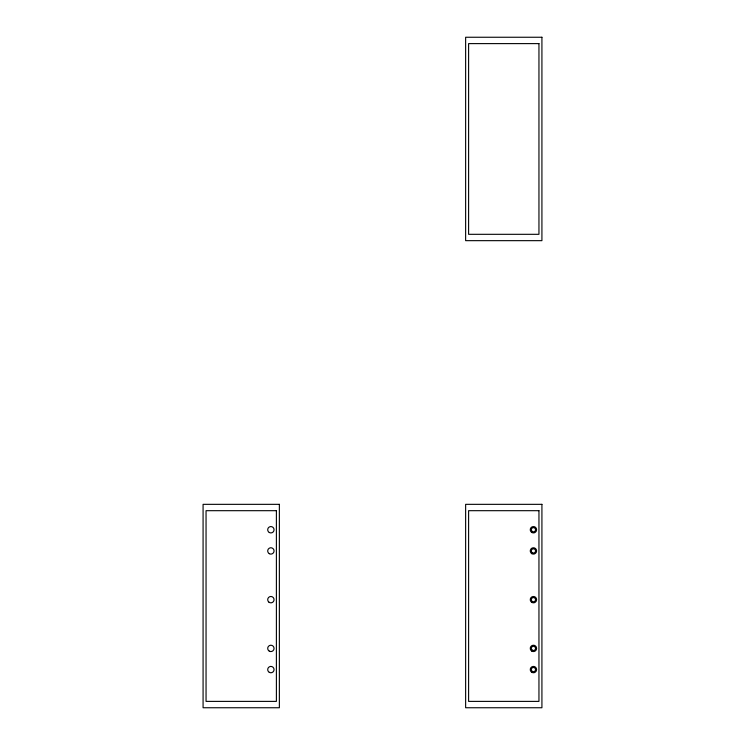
<?xml version="1.0" encoding="UTF-8"?>
<svg xmlns="http://www.w3.org/2000/svg" width="745" height="745" viewBox="0 0 745 745"><rect width="100%" height="100%" fill="white"/><g stroke="black" fill="none" stroke-linecap="round" stroke-linejoin="round"><path stroke-width="1.12" d="M541.922 37.25L465.634 37.25L465.634 240.663L541.922 240.663L541.922 37.25M538.952 43.61L468.605 43.61L468.605 234.312L538.952 234.312L538.952 43.61M279.366 504.337L203.078 504.337L203.078 707.75L279.366 707.75L279.366 504.337M541.922 504.337L465.634 504.337L465.634 707.75L541.922 707.75L541.922 504.337M276.395 510.688L206.048 510.688L206.048 701.39L276.395 701.39L276.395 510.688M538.952 510.688L468.605 510.688L468.605 701.39L538.952 701.39L538.952 510.688M531.846 532.498A3.176 3.176 0 0 0 536.614 529.742A3.176 3.176 0 0 0 531.846 526.985A3.176 3.176 0 0 0 531.846 532.498M531.939 531.241A2.123 2.123 0 0 0 535.487 530.291A2.123 2.123 0 0 0 532.889 527.693A2.123 2.123 0 0 0 531.939 531.241M531.846 553.684A3.176 3.176 0 0 0 536.614 550.928A3.176 3.176 0 0 0 531.846 548.18A3.176 3.176 0 0 0 531.846 553.684M532.377 552.762A2.123 2.123 0 0 0 535.553 550.928A2.123 2.123 0 0 0 532.377 549.093A2.123 2.123 0 0 0 532.377 552.762M531.846 602.416A3.176 3.176 0 0 0 536.614 599.669A3.176 3.176 0 0 0 531.846 596.913A3.176 3.176 0 0 0 531.846 602.416M532.377 601.504A2.123 2.123 0 0 0 535.553 599.669A2.123 2.123 0 0 0 532.377 597.835A2.123 2.123 0 0 0 532.377 601.504M531.846 651.149A3.176 3.176 0 0 0 536.614 648.401A3.176 3.176 0 0 0 531.846 645.645A3.176 3.176 0 0 0 531.846 651.149M532.377 650.236A2.123 2.123 0 0 0 535.553 648.401A2.123 2.123 0 0 0 532.377 646.567A2.123 2.123 0 0 0 532.377 650.236M531.846 672.344A3.176 3.176 0 0 0 536.614 669.587A3.176 3.176 0 0 0 531.846 666.84A3.176 3.176 0 0 0 531.846 672.344M532.377 671.422A2.123 2.123 0 0 0 535.553 669.587A2.123 2.123 0 0 0 532.377 667.753A2.123 2.123 0 0 0 532.377 671.422M269.29 672.344A3.176 3.176 0 0 0 274.058 669.587A3.176 3.176 0 0 0 269.29 666.84A3.176 3.176 0 0 0 269.29 672.344M269.29 532.498A3.176 3.176 0 0 0 274.058 529.742A3.176 3.176 0 0 0 269.29 526.985A3.176 3.176 0 0 0 269.29 532.498M269.29 651.149A3.176 3.176 0 0 0 274.058 648.401A3.176 3.176 0 0 0 269.29 645.645A3.176 3.176 0 0 0 269.29 651.149M268.945 602.183A3.176 3.176 0 0 0 274.03 600.079A3.176 3.176 0 0 0 269.662 596.726A3.176 3.176 0 0 0 268.945 602.183M269.29 553.684A3.176 3.176 0 0 0 274.058 550.928A3.176 3.176 0 0 0 269.29 548.18A3.176 3.176 0 0 0 269.29 553.684"/></g></svg>
